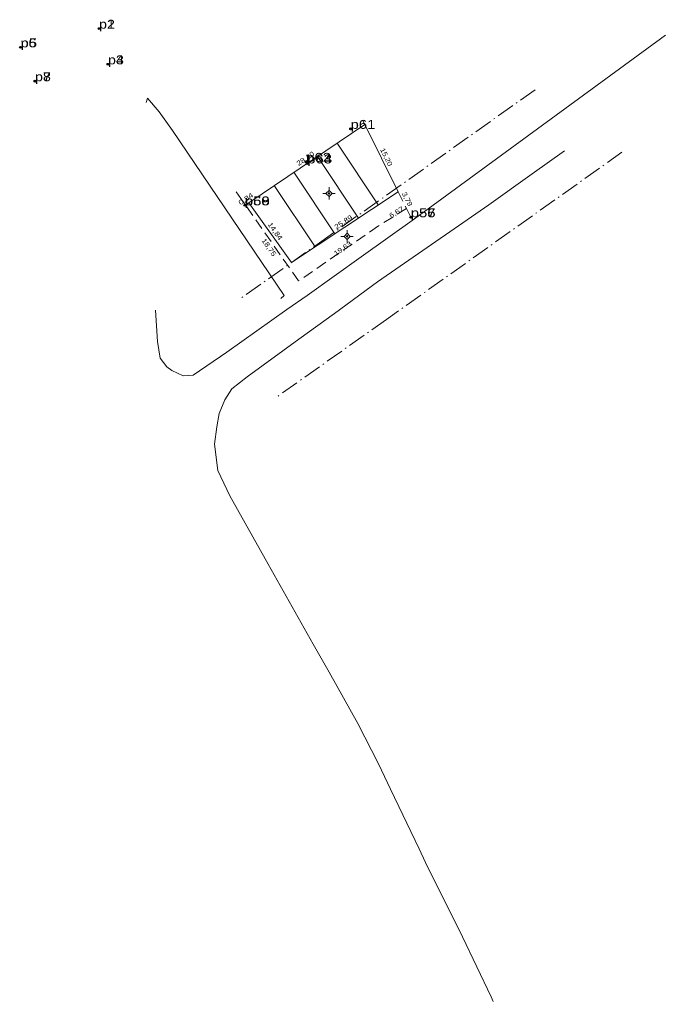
# Model space of a CAD drawing. Header units: metres. Extents: x 547307 to 551763, y 1831421 to 1841441.
# Drawn here: x 551607.5 to 551738.1, y 1839077.9 to 1839276.7 of the extents above; entities that cross this region are included whole.
import ezdxf
from ezdxf.enums import TextEntityAlignment as Align

# ---------------------------------------------------------------- set-up
doc = ezdxf.new("R2010")
doc.units = ezdxf.units.M
doc.header["$LTSCALE"] = 0.72
doc.header["$PDMODE"] = 32
doc.header["$PDSIZE"] = 0.36
doc.linetypes.add('DOT_DASHED', pattern=[7.7, 5, -1.2, 0.3, -1.2])
doc.linetypes.add('MEDIUM_DASHED', pattern=[4.5, 3, -1.5])
for name, color, linetype, lineweight in [('10', 7, 'Continuous', 13), ('11', 7, 'Continuous', 13), ('16', 7, 'Continuous', 13), ('22', 7, 'Continuous', 13), ('29', 7, 'MEDIUM_DASHED', 13), ('30', 7, 'Continuous', 13)]:
    doc.layers.add(name, color=color, linetype=linetype, lineweight=lineweight)
for name, color, linetype in [('12', 7, 'Continuous'), ('5', 7, 'Continuous'), ('7', 7, 'Continuous')]:
    doc.layers.add(name, color=color, linetype=linetype)

msp = doc.modelspace()

# ---------------------------------------------------------------- hatches: boundary and pattern name
at = {"layer": '11'}
for points in [[(551670.2498, 1839241.48, 1), (551669.9498, 1839241.48, 1)], [(551673.8998, 1839232.8, 1), (551673.5998, 1839232.8, 1)]]:
    msp.add_hatch(color=256, dxfattribs=at).paths.add_polyline_path(points)

# ---------------------------------------------------------------- linework, layer by layer
at = {"layer": '10'}
for points in [[(551653.88, 1839239.6), (551677.32, 1839255.46), (551684.06, 1839241.83)], [(551653.88, 1839239.6), (551662.49, 1839227.51), (551684.06, 1839241.83)]]:
    msp.add_lwpolyline(points, dxfattribs=at)
at = {"layer": '11'}
for p, q in [((551670.1, 1839242.73), (551670.1, 1839242.11)), ((551669.47, 1839241.48), (551668.85, 1839241.48)), ((551670.1, 1839240.85), (551670.1, 1839240.23)), ((551671.35, 1839241.48), (551670.73, 1839241.48)), ((551673.13, 1839232.8), (551672.5, 1839232.8)), ((551673.75, 1839234.05), (551673.75, 1839233.43)), ((551675, 1839232.8), (551674.37, 1839232.8)), ((551673.75, 1839232.17), (551673.75, 1839231.55))]:
    msp.add_line(p, q, dxfattribs=at)
for points in [[(551670.1, 1839242.11), (551669.47, 1839241.48), (551670.1, 1839240.85), (551670.73, 1839241.48)], [(551673.75, 1839233.43), (551673.13, 1839232.8), (551673.75, 1839232.17), (551674.37, 1839232.8)]]:
    msp.add_lwpolyline(points, close=True, dxfattribs=at)
for centre in [(551670.0998, 1839241.48), (551673.7498, 1839232.8)]:
    msp.add_circle(centre, 0.15, dxfattribs=at)
at = {"layer": '16'}
for p, q in [((551676.96, 1839256.19), (551677.32, 1839255.46)), ((551651.33, 1839241.79), (551653.19, 1839239.13)), ((551685.74, 1839238.43), (551686.62, 1839236.66))]:
    msp.add_line(p, q, dxfattribs=at)
msp.add_lwpolyline([(551633.13, 1839259.88), (551633.35, 1839260.78), (551635.74, 1839258.02), (551638.45, 1839254.21), (551661.03, 1839220.81), (551660.38, 1839220.23)], dxfattribs=at)
at = {"layer": '22'}
msp.add_line((551687.41, 1839236.37), (551738.12, 1839273.55), dxfattribs=at)
for points in [[(551703.27, 1839077.94), (551702.9, 1839078.83), (551697.07, 1839090.99), (551694.85, 1839095.5), (551691.31, 1839102.6), (551689.63, 1839106.04), (551688.3, 1839108.85), (551682.52, 1839120.92), (551680.13, 1839126.05), (551675.93, 1839134.22), (551670.14, 1839144.59), (551666.9, 1839150.26), (551657.8, 1839166.46), (551650.02, 1839180.25), (551647.62, 1839185.4), (551646.92, 1839190.74), (551647.42, 1839194.21), (551647.86, 1839196.91), (551649.05, 1839199.7), (551650.44, 1839201.92), (551653.51, 1839204.34), (551664.02, 1839211.98), (551671.21, 1839217.18), (551679.89, 1839223.59), (551695.38, 1839234.29), (551702.42, 1839239.21), (551711.2, 1839245.44), (551717.7, 1839250.14)], [(551687.41, 1839236.37), (551676.59, 1839228.64), (551665.7, 1839220.83), (551661.58, 1839218), (551649.4, 1839209.36), (551642.63, 1839204.69), (551640.6, 1839204.54), (551638.29, 1839205.62), (551637.27, 1839206.41), (551635.96, 1839208.14), (551635.42, 1839211.51), (551635.02, 1839217.88)]]:
    msp.add_lwpolyline(points, dxfattribs=at)
at = {"layer": '29'}
msp.add_lwpolyline([(551684.06, 1839241.83), (551685.74, 1839238.43), (551680.09, 1839234.9), (551663.93, 1839223.76), (551653.19, 1839239.13), (551653.88, 1839239.6)], dxfattribs=at)
at = {"layer": '30'}
for p, q in [((551671.73, 1839251.67), (551680.04, 1839239.16)), ((551676.04, 1839236.51), (551667.75, 1839248.98)), ((551671.27, 1839233.34), (551663.01, 1839245.77)), ((551659.03, 1839243.08), (551667.27, 1839230.68))]:
    msp.add_line(p, q, dxfattribs=at)
at = {"layer": '30', "linetype": 'DOT_DASHED'}
for points in [[(551711.77, 1839262.48), (551669.87, 1839232.71), (551652.07, 1839220.12)], [(551729.32, 1839249.81), (551681.72, 1839215.98), (551659.55, 1839200.3)]]:
    msp.add_lwpolyline(points, dxfattribs=at)
at = {"layer": '7'}
for p in [(551623.57, 1839274.85), (551623.57, 1839274.84), (551607.7, 1839271.06), (551625.38, 1839267.63), (551625.38, 1839267.62), (551610.61, 1839264.21), (551610.62, 1839264.2), (551674.45, 1839254.57), (551665.47, 1839247.89), (551665.68, 1839247.57), (551665.68, 1839247.55), (551653.06, 1839239.08), (551653.08, 1839239.07), (551686.61, 1839236.66), (551686.62, 1839236.66)]:
    msp.add_point(p, dxfattribs=at)

# ---------------------------------------------------------------- texts
at = {"layer": '12'}
for s, width, p in [('p2', 1.2, (551623.57, 1839274.84)), ('p1', 1.2, (551623.57, 1839274.85)), ('p6', 1.2, (551607.7, 1839271.06)), ('p5', 1.25, (551607.7, 1839271.06)), ('p3', 1.2, (551625.38, 1839267.62)), ('p4', 1.2, (551625.38, 1839267.63)), ('p8', 1.2, (551610.62, 1839264.2)), ('p7', 1.2, (551610.62, 1839264.21)), ('p61', 1.25, (551674.45, 1839254.56)), ('p62', 1.25, (551665.47, 1839247.89)), ('p64', 1.25, (551665.68, 1839247.58)), ('p63', 1.25, (551665.68, 1839247.56)), ('p60', 1.25, (551653.06, 1839239.08)), ('p58', 1.25, (551653.08, 1839239.07)), ('p59', 1.25, (551653.08, 1839239.07)), ('p56', 1.25, (551686.62, 1839236.66)), ('p55', 1.25, (551686.62, 1839236.66)), ('p57', 1.25, (551686.62, 1839236.66))]:
    msp.add_text(s, height=1.8, dxfattribs=dict(at, width=width)).set_placement(p)
at = {"layer": '5'}
for s, rotation, width, p in [('15,20', 296.322, 1.15, (551681.2523, 1839248.6367)), ('28,30', 34.08, 1.2, (551665.6048, 1839248.1334)), ('0,84', 34.079, 1.25, (551653.5448, 1839239.9769)), ('3,79', 296.322, 1.15, (551685.4616, 1839240.1217)), ('6,67', 31.996, 1.2, (551683.9851, 1839237.2616)), ('25,89', 33.582, 1.2, (551673.2784, 1839235.2743)), ('14,84', 305.466, 1.2, (551658.8039, 1839233.5501)), ('18,75', 304.944, 1.2, (551657.5404, 1839230.2964)), ('19,63', 34.581, 1.2, (551673.1512, 1839229.9428))]:
    msp.add_text(s, height=1, rotation=rotation, dxfattribs=dict(at, width=width)).set_placement(p, align=Align.CENTER)

doc.saveas('drawing.dxf')
